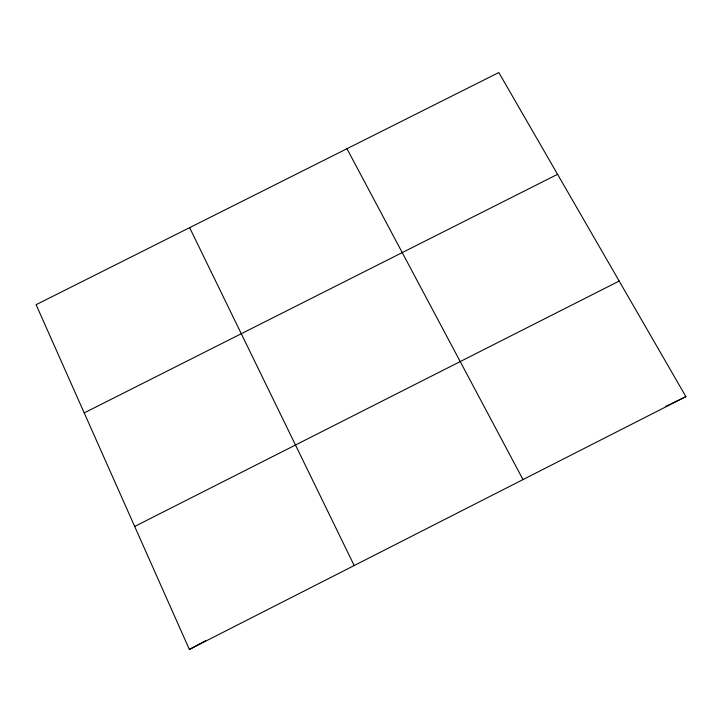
<?xml version="1.0" encoding="UTF-8"?>
<svg xmlns="http://www.w3.org/2000/svg" width="722" height="722" viewBox="0 0 722 722"><rect width="100%" height="100%" fill="white"/><g stroke="black" fill="none" stroke-linecap="round" stroke-linejoin="round"><path stroke-width="1.08" d="M189.363 649.466L685.9 396.64L498.812 72.534L36.1 304.684L189.363 649.466L201.185 643.085M202.097 642.598L205.553 640.73M134.689 526.455L619.178 281.057M84.203 412.903L557.555 174.309M665.702 406.387L670.576 404.04M671.55 403.571L677.868 400.52M678.77 400.087L685.9 396.64M346.957 148.723L523.008 479.579M189.633 227.656L354.186 565.543"/></g></svg>
